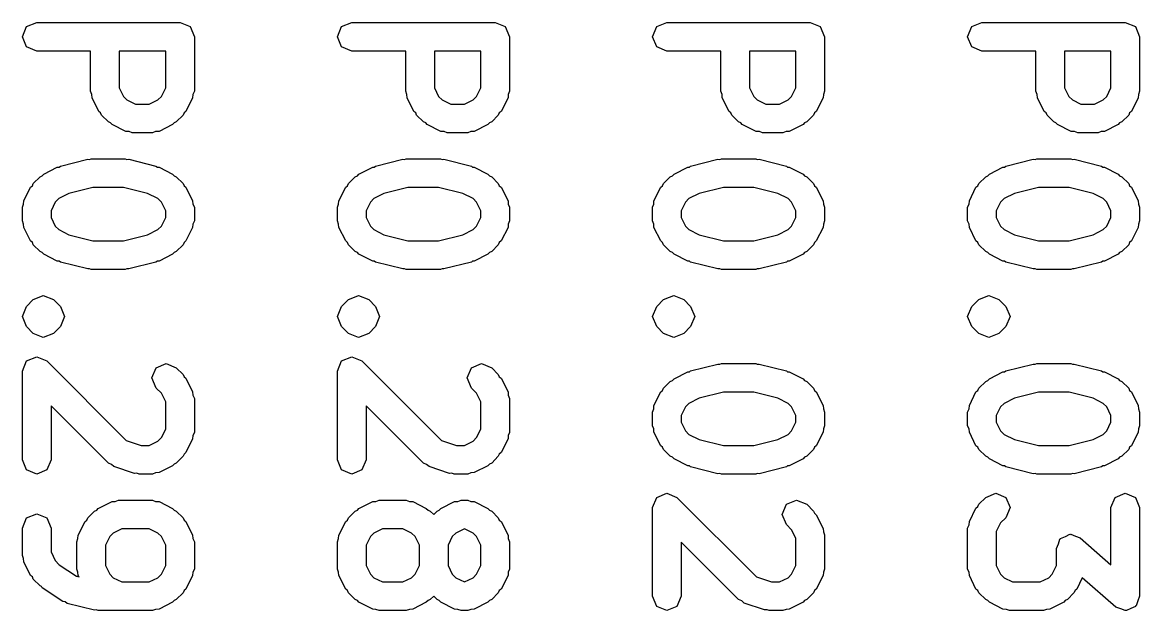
# Model space of a CAD drawing. Extents: x 120 to 170.1, y -126.3 to -91.1.
# Drawn here: x 160.693 to 164.59, y -93.249 to -91.197 of the extents above; entities that cross this region are included whole.
import ezdxf

# ---------------------------------------------------------------- set-up
doc = ezdxf.new("R2010")
doc.units = 0
doc.layers.add('BLACK', color=7, linetype='CONTINUOUS')

msp = doc.modelspace()

# ---------------------------------------------------------------- linework, layer by layer
at = {"layer": 'BLACK', "linetype": 'CONTINUOUS'}
for p, q in [((160.693, -91.2471), (160.707, -91.2117)), ((160.707, -91.2117), (160.743, -91.1971)), ((160.743, -91.1971), (161.243, -91.1971)), ((161.243, -91.1971), (161.278, -91.2117)), ((161.278, -91.2117), (161.293, -91.2471)), ((161.792, -91.2471), (161.806, -91.2117)), ((161.806, -91.2117), (161.842, -91.1971)), ((161.842, -91.1971), (162.342, -91.1971)), ((162.342, -91.1971), (162.377, -91.2117)), ((162.377, -91.2117), (162.392, -91.2471)), ((162.891, -91.2471), (162.906, -91.2117)), ((162.906, -91.2117), (162.941, -91.1971)), ((162.941, -91.1971), (163.441, -91.1971)), ((163.441, -91.1971), (163.476, -91.2117)), ((163.476, -91.2117), (163.491, -91.2471)), ((163.99, -91.2471), (164.005, -91.2117)), ((164.005, -91.2117), (164.04, -91.1971)), ((164.04, -91.1971), (164.54, -91.1971)), ((164.54, -91.1971), (164.576, -91.2117)), ((164.576, -91.2117), (164.59, -91.2471)), ((160.707, -91.2824), (160.693, -91.2471)), ((161.293, -91.2471), (161.293, -91.4376)), ((161.806, -91.2824), (161.792, -91.2471)), ((162.392, -91.2471), (162.392, -91.4376)), ((162.906, -91.2824), (162.891, -91.2471)), ((163.491, -91.2471), (163.491, -91.4376)), ((164.005, -91.2824), (163.99, -91.2471)), ((164.59, -91.2471), (164.59, -91.4376)), ((160.743, -91.2971), (160.707, -91.2824)), ((160.931, -91.2971), (160.743, -91.2971)), ((160.931, -91.4376), (160.931, -91.2971)), ((161.193, -91.2971), (161.031, -91.2971)), ((161.031, -91.2971), (161.031, -91.4258)), ((161.193, -91.4258), (161.193, -91.2971)), ((161.842, -91.2971), (161.806, -91.2824)), ((162.03, -91.2971), (161.842, -91.2971)), ((162.03, -91.4376), (162.03, -91.2971)), ((162.292, -91.2971), (162.13, -91.2971)), ((162.13, -91.2971), (162.13, -91.4258)), ((162.292, -91.4258), (162.292, -91.2971)), ((162.941, -91.2971), (162.906, -91.2824)), ((163.129, -91.2971), (162.941, -91.2971)), ((163.129, -91.4376), (163.129, -91.2971)), ((163.391, -91.2971), (163.229, -91.2971)), ((163.229, -91.2971), (163.229, -91.4258)), ((163.391, -91.4258), (163.391, -91.2971)), ((164.04, -91.2971), (164.005, -91.2824)), ((164.228, -91.2971), (164.04, -91.2971)), ((164.228, -91.4376), (164.228, -91.2971)), ((164.49, -91.2971), (164.328, -91.2971)), ((164.328, -91.2971), (164.328, -91.4258)), ((164.49, -91.4258), (164.49, -91.2971)), ((160.935, -91.4483), (160.931, -91.4376)), ((160.936, -91.4599), (160.935, -91.4483)), ((160.96, -91.5076), (160.936, -91.4599)), ((161.031, -91.4258), (161.046, -91.4556)), ((161.046, -91.4556), (161.058, -91.4679)), ((161.165, -91.4679), (161.178, -91.4556)), ((161.178, -91.4556), (161.193, -91.4258)), ((161.287, -91.4599), (161.263, -91.5076)), ((161.288, -91.4483), (161.287, -91.4599)), ((161.293, -91.4376), (161.288, -91.4483)), ((162.034, -91.4483), (162.03, -91.4376)), ((162.035, -91.4599), (162.034, -91.4483)), ((162.059, -91.5076), (162.035, -91.4599)), ((162.13, -91.4258), (162.145, -91.4556)), ((162.145, -91.4556), (162.157, -91.4679)), ((162.265, -91.4679), (162.277, -91.4556)), ((162.277, -91.4556), (162.292, -91.4258)), ((162.387, -91.4599), (162.363, -91.5076)), ((162.392, -91.4376), (162.387, -91.4483)), ((162.387, -91.4483), (162.387, -91.4599)), ((163.134, -91.4483), (163.129, -91.4376)), ((163.134, -91.4599), (163.134, -91.4483)), ((163.158, -91.5076), (163.134, -91.4599)), ((163.229, -91.4258), (163.244, -91.4556)), ((163.244, -91.4556), (163.256, -91.4679)), ((163.364, -91.4679), (163.376, -91.4556)), ((163.376, -91.4556), (163.391, -91.4258)), ((163.486, -91.4599), (163.462, -91.5076)), ((163.487, -91.4483), (163.486, -91.4599)), ((163.491, -91.4376), (163.487, -91.4483)), ((164.233, -91.4483), (164.228, -91.4376)), ((164.234, -91.4599), (164.233, -91.4483)), ((164.257, -91.5076), (164.234, -91.4599)), ((164.328, -91.4258), (164.343, -91.4556)), ((164.343, -91.4556), (164.356, -91.4679)), ((164.463, -91.4679), (164.475, -91.4556)), ((164.475, -91.4556), (164.49, -91.4258)), ((164.585, -91.4599), (164.561, -91.5076)), ((164.586, -91.4483), (164.585, -91.4599)), ((164.59, -91.4376), (164.586, -91.4483)), ((161.058, -91.4679), (161.088, -91.4828)), ((161.088, -91.4828), (161.135, -91.4828)), ((161.135, -91.4828), (161.165, -91.4679)), ((162.157, -91.4679), (162.187, -91.4828)), ((162.187, -91.4828), (162.235, -91.4828)), ((162.235, -91.4828), (162.265, -91.4679)), ((163.256, -91.4679), (163.286, -91.4828)), ((163.286, -91.4828), (163.334, -91.4828)), ((163.334, -91.4828), (163.364, -91.4679)), ((164.356, -91.4679), (164.385, -91.4828)), ((164.385, -91.4828), (164.433, -91.4828)), ((164.433, -91.4828), (164.463, -91.4679)), ((160.966, -91.5129), (160.96, -91.5076)), ((160.969, -91.5205), (160.966, -91.5129)), ((160.993, -91.5444), (160.969, -91.5205)), ((161.254, -91.5205), (161.23, -91.5444)), ((161.257, -91.5129), (161.254, -91.5205)), ((161.263, -91.5076), (161.257, -91.5129)), ((162.065, -91.5129), (162.059, -91.5076)), ((162.068, -91.5205), (162.065, -91.5129)), ((162.092, -91.5444), (162.068, -91.5205)), ((162.353, -91.5205), (162.33, -91.5444)), ((162.356, -91.5129), (162.353, -91.5205)), ((162.363, -91.5076), (162.356, -91.5129)), ((163.164, -91.5129), (163.158, -91.5076)), ((163.168, -91.5205), (163.164, -91.5129)), ((163.191, -91.5444), (163.168, -91.5205)), ((163.453, -91.5205), (163.429, -91.5444)), ((163.456, -91.5129), (163.453, -91.5205)), ((163.462, -91.5076), (163.456, -91.5129)), ((164.264, -91.5129), (164.257, -91.5076)), ((164.267, -91.5205), (164.264, -91.5129)), ((164.291, -91.5444), (164.267, -91.5205)), ((164.552, -91.5205), (164.528, -91.5444)), ((164.555, -91.5129), (164.552, -91.5205)), ((164.561, -91.5076), (164.555, -91.5129)), ((161, -91.5475), (160.993, -91.5444)), ((161.006, -91.5537), (161, -91.5475)), ((161.054, -91.5775), (161.006, -91.5537)), ((161.065, -91.5784), (161.054, -91.5775)), ((161.076, -91.5828), (161.065, -91.5784)), ((161.158, -91.5784), (161.147, -91.5828)), ((161.17, -91.5775), (161.158, -91.5784)), ((161.217, -91.5537), (161.17, -91.5775)), ((161.223, -91.5475), (161.217, -91.5537)), ((161.23, -91.5444), (161.223, -91.5475)), ((162.1, -91.5475), (162.092, -91.5444)), ((162.105, -91.5537), (162.1, -91.5475)), ((162.153, -91.5775), (162.105, -91.5537)), ((162.164, -91.5784), (162.153, -91.5775)), ((162.175, -91.5828), (162.164, -91.5784)), ((162.257, -91.5784), (162.247, -91.5828)), ((162.269, -91.5775), (162.257, -91.5784)), ((162.317, -91.5537), (162.269, -91.5775)), ((162.322, -91.5475), (162.317, -91.5537)), ((162.33, -91.5444), (162.322, -91.5475)), ((163.199, -91.5475), (163.191, -91.5444)), ((163.204, -91.5537), (163.199, -91.5475)), ((163.252, -91.5775), (163.204, -91.5537)), ((163.264, -91.5784), (163.252, -91.5775)), ((163.274, -91.5828), (163.264, -91.5784)), ((163.357, -91.5784), (163.346, -91.5828)), ((163.368, -91.5775), (163.357, -91.5784)), ((163.416, -91.5537), (163.368, -91.5775)), ((163.421, -91.5475), (163.416, -91.5537)), ((163.429, -91.5444), (163.421, -91.5475)), ((164.298, -91.5475), (164.291, -91.5444)), ((164.304, -91.5537), (164.298, -91.5475)), ((164.351, -91.5775), (164.304, -91.5537)), ((164.363, -91.5784), (164.351, -91.5775)), ((164.374, -91.5828), (164.363, -91.5784)), ((164.456, -91.5784), (164.445, -91.5828)), ((164.467, -91.5775), (164.456, -91.5784)), ((164.515, -91.5537), (164.467, -91.5775)), ((164.52, -91.5475), (164.515, -91.5537)), ((164.528, -91.5444), (164.52, -91.5475)), ((161.147, -91.5828), (161.076, -91.5828)), ((162.247, -91.5828), (162.175, -91.5828)), ((163.346, -91.5828), (163.274, -91.5828)), ((164.445, -91.5828), (164.374, -91.5828)), ((160.826, -91.6986), (160.921, -91.6748)), ((160.921, -91.6748), (160.927, -91.6757)), ((160.927, -91.6757), (160.933, -91.6733)), ((160.933, -91.6733), (161.052, -91.6733)), ((161.052, -91.6733), (161.058, -91.6757)), ((161.058, -91.6757), (161.064, -91.6748)), ((161.064, -91.6748), (161.159, -91.6986)), ((161.925, -91.6986), (162.02, -91.6748)), ((162.02, -91.6748), (162.026, -91.6757)), ((162.026, -91.6757), (162.032, -91.6733)), ((162.032, -91.6733), (162.151, -91.6733)), ((162.151, -91.6733), (162.157, -91.6757)), ((162.157, -91.6757), (162.163, -91.6748)), ((162.163, -91.6748), (162.259, -91.6986)), ((163.024, -91.6986), (163.119, -91.6748)), ((163.119, -91.6748), (163.126, -91.6757)), ((163.126, -91.6757), (163.132, -91.6733)), ((163.132, -91.6733), (163.251, -91.6733)), ((163.251, -91.6733), (163.256, -91.6757)), ((163.256, -91.6757), (163.263, -91.6748)), ((163.263, -91.6748), (163.358, -91.6986)), ((164.123, -91.6986), (164.219, -91.6748)), ((164.219, -91.6748), (164.225, -91.6757)), ((164.225, -91.6757), (164.231, -91.6733)), ((164.231, -91.6733), (164.35, -91.6733)), ((164.35, -91.6733), (164.356, -91.6757)), ((164.356, -91.6757), (164.362, -91.6748)), ((164.362, -91.6748), (164.457, -91.6986)), ((160.755, -91.7355), (160.762, -91.7324)), ((160.762, -91.7324), (160.768, -91.7262)), ((160.768, -91.7262), (160.815, -91.7024)), ((160.815, -91.7024), (160.821, -91.702)), ((160.821, -91.702), (160.826, -91.6986)), ((161.159, -91.6986), (161.164, -91.702)), ((161.164, -91.702), (161.17, -91.7024)), ((161.17, -91.7024), (161.217, -91.7262)), ((161.217, -91.7262), (161.223, -91.7324)), ((161.223, -91.7324), (161.23, -91.7355)), ((161.854, -91.7355), (161.862, -91.7324)), ((161.862, -91.7324), (161.867, -91.7262)), ((161.867, -91.7262), (161.915, -91.7024)), ((161.915, -91.7024), (161.92, -91.702)), ((161.92, -91.702), (161.925, -91.6986)), ((162.259, -91.6986), (162.263, -91.702)), ((162.263, -91.702), (162.269, -91.7024)), ((162.269, -91.7024), (162.317, -91.7262)), ((162.317, -91.7262), (162.322, -91.7324)), ((162.322, -91.7324), (162.33, -91.7355)), ((162.953, -91.7355), (162.961, -91.7324)), ((162.961, -91.7324), (162.966, -91.7262)), ((162.966, -91.7262), (163.014, -91.7024)), ((163.014, -91.7024), (163.02, -91.702)), ((163.02, -91.702), (163.024, -91.6986)), ((163.358, -91.6986), (163.362, -91.702)), ((163.362, -91.702), (163.368, -91.7024)), ((163.368, -91.7024), (163.416, -91.7262)), ((163.416, -91.7262), (163.421, -91.7324)), ((163.421, -91.7324), (163.429, -91.7355)), ((164.053, -91.7355), (164.06, -91.7324)), ((164.06, -91.7324), (164.066, -91.7262)), ((164.066, -91.7262), (164.113, -91.7024)), ((164.113, -91.7024), (164.119, -91.702)), ((164.119, -91.702), (164.123, -91.6986)), ((164.457, -91.6986), (164.462, -91.702)), ((164.462, -91.702), (164.467, -91.7024)), ((164.467, -91.7024), (164.515, -91.7262)), ((164.515, -91.7262), (164.52, -91.7324)), ((164.52, -91.7324), (164.528, -91.7355)), ((160.698, -91.82), (160.722, -91.7724)), ((160.722, -91.7724), (160.728, -91.767)), ((160.728, -91.767), (160.731, -91.7594)), ((160.731, -91.7594), (160.755, -91.7355)), ((160.939, -91.7733), (160.855, -91.7943)), ((161.046, -91.7733), (160.939, -91.7733)), ((161.13, -91.7943), (161.046, -91.7733)), ((161.23, -91.7355), (161.254, -91.7594)), ((161.254, -91.7594), (161.257, -91.767)), ((161.257, -91.767), (161.263, -91.7724)), ((161.263, -91.7724), (161.287, -91.82)), ((161.797, -91.82), (161.821, -91.7724)), ((161.821, -91.7724), (161.827, -91.767)), ((161.827, -91.767), (161.83, -91.7594)), ((161.83, -91.7594), (161.854, -91.7355)), ((162.038, -91.7733), (161.954, -91.7943)), ((162.145, -91.7733), (162.038, -91.7733)), ((162.229, -91.7943), (162.145, -91.7733)), ((162.33, -91.7355), (162.353, -91.7594)), ((162.353, -91.7594), (162.356, -91.767)), ((162.356, -91.767), (162.363, -91.7724)), ((162.363, -91.7724), (162.387, -91.82)), ((162.896, -91.82), (162.92, -91.7724)), ((162.92, -91.7724), (162.926, -91.767)), ((162.926, -91.767), (162.929, -91.7594)), ((162.929, -91.7594), (162.953, -91.7355)), ((163.138, -91.7733), (163.054, -91.7943)), ((163.244, -91.7733), (163.138, -91.7733)), ((163.328, -91.7943), (163.244, -91.7733)), ((163.429, -91.7355), (163.453, -91.7594)), ((163.453, -91.7594), (163.456, -91.767)), ((163.456, -91.767), (163.462, -91.7724)), ((163.462, -91.7724), (163.486, -91.82)), ((163.996, -91.82), (164.019, -91.7724)), ((164.019, -91.7724), (164.026, -91.767)), ((164.026, -91.767), (164.029, -91.7594)), ((164.029, -91.7594), (164.053, -91.7355)), ((164.237, -91.7733), (164.153, -91.7943)), ((164.344, -91.7733), (164.237, -91.7733)), ((164.428, -91.7943), (164.344, -91.7733)), ((164.528, -91.7355), (164.552, -91.7594)), ((164.552, -91.7594), (164.555, -91.767)), ((164.555, -91.767), (164.561, -91.7724)), ((164.561, -91.7724), (164.585, -91.82)), ((160.82, -91.812), (160.807, -91.8243)), ((160.855, -91.7943), (160.82, -91.812)), ((161.165, -91.812), (161.13, -91.7943)), ((161.178, -91.8243), (161.165, -91.812)), ((161.919, -91.812), (161.907, -91.8243)), ((161.954, -91.7943), (161.919, -91.812)), ((162.265, -91.812), (162.229, -91.7943)), ((162.277, -91.8243), (162.265, -91.812)), ((163.018, -91.812), (163.006, -91.8243)), ((163.054, -91.7943), (163.018, -91.812)), ((163.364, -91.812), (163.328, -91.7943)), ((163.376, -91.8243), (163.364, -91.812)), ((164.118, -91.812), (164.105, -91.8243)), ((164.153, -91.7943), (164.118, -91.812)), ((164.463, -91.812), (164.428, -91.7943)), ((164.475, -91.8243), (164.463, -91.812)), ((160.693, -91.8423), (160.697, -91.8316)), ((160.693, -91.89), (160.693, -91.8423)), ((160.697, -91.8316), (160.698, -91.82)), ((160.807, -91.8243), (160.793, -91.8541)), ((161.193, -91.8541), (161.178, -91.8243)), ((161.287, -91.82), (161.288, -91.8316)), ((161.288, -91.8316), (161.293, -91.8423)), ((161.293, -91.8423), (161.293, -91.89)), ((161.792, -91.8423), (161.796, -91.8316)), ((161.792, -91.89), (161.792, -91.8423)), ((161.796, -91.8316), (161.797, -91.82)), ((161.907, -91.8243), (161.892, -91.8541)), ((162.292, -91.8541), (162.277, -91.8243)), ((162.387, -91.82), (162.387, -91.8316)), ((162.387, -91.8316), (162.392, -91.8423)), ((162.392, -91.8423), (162.392, -91.89)), ((162.891, -91.8423), (162.895, -91.8316)), ((162.891, -91.89), (162.891, -91.8423)), ((162.895, -91.8316), (162.896, -91.82)), ((163.006, -91.8243), (162.991, -91.8541)), ((163.391, -91.8541), (163.376, -91.8243)), ((163.486, -91.82), (163.487, -91.8316)), ((163.487, -91.8316), (163.491, -91.8423)), ((163.491, -91.8423), (163.491, -91.89)), ((163.99, -91.8423), (163.995, -91.8316)), ((163.99, -91.89), (163.99, -91.8423)), ((163.995, -91.8316), (163.996, -91.82)), ((164.105, -91.8243), (164.09, -91.8541)), ((164.49, -91.8541), (164.475, -91.8243)), ((164.585, -91.82), (164.586, -91.8316)), ((164.586, -91.8316), (164.59, -91.8423)), ((164.59, -91.8423), (164.59, -91.89)), ((160.697, -91.9007), (160.693, -91.89)), ((160.793, -91.8541), (160.793, -91.8781)), ((160.793, -91.8781), (160.807, -91.908)), ((161.178, -91.908), (161.193, -91.8781)), ((161.193, -91.8781), (161.193, -91.8541)), ((161.293, -91.89), (161.288, -91.9007)), ((161.796, -91.9007), (161.792, -91.89)), ((161.892, -91.8541), (161.892, -91.8781)), ((161.892, -91.8781), (161.907, -91.908)), ((162.277, -91.908), (162.292, -91.8781)), ((162.292, -91.8781), (162.292, -91.8541)), ((162.392, -91.89), (162.387, -91.9007)), ((162.895, -91.9007), (162.891, -91.89)), ((162.991, -91.8541), (162.991, -91.8781)), ((162.991, -91.8781), (163.006, -91.908)), ((163.376, -91.908), (163.391, -91.8781)), ((163.391, -91.8781), (163.391, -91.8541)), ((163.491, -91.89), (163.487, -91.9007)), ((163.995, -91.9007), (163.99, -91.89)), ((164.09, -91.8541), (164.09, -91.8781)), ((164.09, -91.8781), (164.105, -91.908)), ((164.475, -91.908), (164.49, -91.8781)), ((164.49, -91.8781), (164.49, -91.8541)), ((164.59, -91.89), (164.586, -91.9007)), ((160.698, -91.9123), (160.697, -91.9007)), ((160.722, -91.9599), (160.698, -91.9123)), ((160.807, -91.908), (160.82, -91.9203)), ((160.82, -91.9203), (160.855, -91.938)), ((161.13, -91.938), (161.165, -91.9203)), ((161.165, -91.9203), (161.178, -91.908)), ((161.287, -91.9123), (161.263, -91.9599)), ((161.288, -91.9007), (161.287, -91.9123)), ((161.797, -91.9123), (161.796, -91.9007)), ((161.821, -91.9599), (161.797, -91.9123)), ((161.907, -91.908), (161.919, -91.9203)), ((161.919, -91.9203), (161.954, -91.938)), ((162.229, -91.938), (162.265, -91.9203)), ((162.265, -91.9203), (162.277, -91.908)), ((162.387, -91.9123), (162.363, -91.9599)), ((162.387, -91.9007), (162.387, -91.9123)), ((162.896, -91.9123), (162.895, -91.9007)), ((162.92, -91.9599), (162.896, -91.9123)), ((163.006, -91.908), (163.018, -91.9203)), ((163.018, -91.9203), (163.054, -91.938)), ((163.328, -91.938), (163.364, -91.9203)), ((163.364, -91.9203), (163.376, -91.908)), ((163.486, -91.9123), (163.462, -91.9599)), ((163.487, -91.9007), (163.486, -91.9123)), ((163.996, -91.9123), (163.995, -91.9007)), ((164.019, -91.9599), (163.996, -91.9123)), ((164.105, -91.908), (164.118, -91.9203)), ((164.118, -91.9203), (164.153, -91.938)), ((164.428, -91.938), (164.463, -91.9203)), ((164.463, -91.9203), (164.475, -91.908)), ((164.585, -91.9123), (164.561, -91.9599)), ((164.586, -91.9007), (164.585, -91.9123)), ((160.728, -91.9653), (160.722, -91.9599)), ((160.731, -91.9729), (160.728, -91.9653)), ((160.855, -91.938), (160.939, -91.959)), ((160.939, -91.959), (161.046, -91.959)), ((161.046, -91.959), (161.13, -91.938)), ((161.257, -91.9653), (161.254, -91.9729)), ((161.263, -91.9599), (161.257, -91.9653)), ((161.827, -91.9653), (161.821, -91.9599)), ((161.83, -91.9729), (161.827, -91.9653)), ((161.954, -91.938), (162.038, -91.959)), ((162.038, -91.959), (162.145, -91.959)), ((162.145, -91.959), (162.229, -91.938)), ((162.356, -91.9653), (162.353, -91.9729)), ((162.363, -91.9599), (162.356, -91.9653)), ((162.926, -91.9653), (162.92, -91.9599)), ((162.929, -91.9729), (162.926, -91.9653)), ((163.054, -91.938), (163.138, -91.959)), ((163.138, -91.959), (163.244, -91.959)), ((163.244, -91.959), (163.328, -91.938)), ((163.456, -91.9653), (163.453, -91.9729)), ((163.462, -91.9599), (163.456, -91.9653)), ((164.026, -91.9653), (164.019, -91.9599)), ((164.029, -91.9729), (164.026, -91.9653)), ((164.153, -91.938), (164.237, -91.959)), ((164.237, -91.959), (164.344, -91.959)), ((164.344, -91.959), (164.428, -91.938)), ((164.555, -91.9653), (164.552, -91.9729)), ((164.561, -91.9599), (164.555, -91.9653)), ((160.755, -91.9967), (160.731, -91.9729)), ((160.762, -91.9999), (160.755, -91.9967)), ((160.768, -92.0061), (160.762, -91.9999)), ((160.815, -92.0299), (160.768, -92.0061)), ((161.217, -92.0061), (161.17, -92.0299)), ((161.223, -91.9999), (161.217, -92.0061)), ((161.23, -91.9967), (161.223, -91.9999)), ((161.254, -91.9729), (161.23, -91.9967)), ((161.854, -91.9967), (161.83, -91.9729)), ((161.862, -91.9999), (161.854, -91.9967)), ((161.867, -92.0061), (161.862, -91.9999)), ((161.915, -92.0299), (161.867, -92.0061)), ((162.317, -92.0061), (162.269, -92.0299)), ((162.322, -91.9999), (162.317, -92.0061)), ((162.33, -91.9967), (162.322, -91.9999)), ((162.353, -91.9729), (162.33, -91.9967)), ((162.953, -91.9967), (162.929, -91.9729)), ((162.961, -91.9999), (162.953, -91.9967)), ((162.966, -92.0061), (162.961, -91.9999)), ((163.014, -92.0299), (162.966, -92.0061)), ((163.416, -92.0061), (163.368, -92.0299)), ((163.421, -91.9999), (163.416, -92.0061)), ((163.429, -91.9967), (163.421, -91.9999)), ((163.453, -91.9729), (163.429, -91.9967)), ((164.053, -91.9967), (164.029, -91.9729)), ((164.06, -91.9999), (164.053, -91.9967)), ((164.066, -92.0061), (164.06, -91.9999)), ((164.113, -92.0299), (164.066, -92.0061)), ((164.515, -92.0061), (164.467, -92.0299)), ((164.52, -91.9999), (164.515, -92.0061)), ((164.528, -91.9967), (164.52, -91.9999)), ((164.552, -91.9729), (164.528, -91.9967)), ((160.821, -92.0303), (160.815, -92.0299)), ((160.826, -92.0337), (160.821, -92.0303)), ((160.921, -92.0575), (160.826, -92.0337)), ((161.159, -92.0337), (161.064, -92.0575)), ((161.164, -92.0303), (161.159, -92.0337)), ((161.17, -92.0299), (161.164, -92.0303)), ((161.92, -92.0303), (161.915, -92.0299)), ((161.925, -92.0337), (161.92, -92.0303)), ((162.02, -92.0575), (161.925, -92.0337)), ((162.259, -92.0337), (162.163, -92.0575)), ((162.263, -92.0303), (162.259, -92.0337)), ((162.269, -92.0299), (162.263, -92.0303)), ((163.02, -92.0303), (163.014, -92.0299)), ((163.024, -92.0337), (163.02, -92.0303)), ((163.119, -92.0575), (163.024, -92.0337)), ((163.358, -92.0337), (163.263, -92.0575)), ((163.362, -92.0303), (163.358, -92.0337)), ((163.368, -92.0299), (163.362, -92.0303)), ((164.119, -92.0303), (164.113, -92.0299)), ((164.123, -92.0337), (164.119, -92.0303)), ((164.219, -92.0575), (164.123, -92.0337)), ((164.457, -92.0337), (164.362, -92.0575)), ((164.462, -92.0303), (164.457, -92.0337)), ((164.467, -92.0299), (164.462, -92.0303)), ((160.927, -92.0566), (160.921, -92.0575)), ((160.933, -92.059), (160.927, -92.0566)), ((161.052, -92.059), (160.933, -92.059)), ((161.058, -92.0566), (161.052, -92.059)), ((161.064, -92.0575), (161.058, -92.0566)), ((162.026, -92.0566), (162.02, -92.0575)), ((162.032, -92.059), (162.026, -92.0566)), ((162.151, -92.059), (162.032, -92.059)), ((162.157, -92.0566), (162.151, -92.059)), ((162.163, -92.0575), (162.157, -92.0566)), ((163.126, -92.0566), (163.119, -92.0575)), ((163.132, -92.059), (163.126, -92.0566)), ((163.251, -92.059), (163.132, -92.059)), ((163.256, -92.0566), (163.251, -92.059)), ((163.263, -92.0575), (163.256, -92.0566)), ((164.225, -92.0566), (164.219, -92.0575)), ((164.231, -92.059), (164.225, -92.0566)), ((164.35, -92.059), (164.231, -92.059)), ((164.356, -92.0566), (164.35, -92.059)), ((164.362, -92.0575), (164.356, -92.0566)), ((160.731, -92.1641), (160.752, -92.1555)), ((160.752, -92.1555), (160.766, -92.1495)), ((160.766, -92.1495), (160.766, -92.1495)), ((160.766, -92.1495), (160.802, -92.1641)), ((161.83, -92.1641), (161.851, -92.1555)), ((161.851, -92.1555), (161.866, -92.1495)), ((161.866, -92.1495), (161.866, -92.1495)), ((161.866, -92.1495), (161.901, -92.1641)), ((162.929, -92.1641), (162.95, -92.1555)), ((162.95, -92.1555), (162.965, -92.1495)), ((162.965, -92.1495), (162.965, -92.1495)), ((162.965, -92.1495), (163, -92.1641)), ((164.029, -92.1641), (164.049, -92.1555)), ((164.049, -92.1555), (164.064, -92.1495)), ((164.064, -92.1495), (164.064, -92.1495)), ((164.064, -92.1495), (164.099, -92.1641)), ((160.693, -92.2233), (160.707, -92.1879)), ((160.707, -92.1879), (160.731, -92.1641)), ((160.802, -92.1641), (160.802, -92.1641)), ((160.802, -92.1641), (160.826, -92.1879)), ((160.826, -92.1879), (160.826, -92.1879)), ((160.826, -92.1879), (160.84, -92.2233)), ((161.792, -92.2233), (161.806, -92.1879)), ((161.806, -92.1879), (161.83, -92.1641)), ((161.901, -92.1641), (161.901, -92.1641)), ((161.901, -92.1641), (161.925, -92.1879)), ((161.925, -92.1879), (161.925, -92.1879)), ((161.925, -92.1879), (161.939, -92.2233)), ((162.891, -92.2233), (162.906, -92.1879)), ((162.906, -92.1879), (162.929, -92.1641)), ((163, -92.1641), (163, -92.1641)), ((163, -92.1641), (163.024, -92.1879)), ((163.024, -92.1879), (163.024, -92.1879)), ((163.024, -92.1879), (163.039, -92.2233)), ((163.99, -92.2233), (164.005, -92.1879)), ((164.005, -92.1879), (164.029, -92.1641)), ((164.099, -92.1641), (164.099, -92.1641)), ((164.099, -92.1641), (164.123, -92.1879)), ((164.123, -92.1879), (164.123, -92.1879)), ((164.123, -92.1879), (164.138, -92.2233)), ((160.707, -92.2586), (160.693, -92.2233)), ((160.84, -92.2233), (160.826, -92.2586)), ((161.806, -92.2586), (161.792, -92.2233)), ((161.939, -92.2233), (161.925, -92.2586)), ((162.906, -92.2586), (162.891, -92.2233)), ((163.039, -92.2233), (163.024, -92.2586)), ((164.005, -92.2586), (163.99, -92.2233)), ((164.138, -92.2233), (164.123, -92.2586)), ((160.731, -92.2824), (160.707, -92.2586)), ((160.707, -92.2586), (160.707, -92.2586)), ((160.826, -92.2586), (160.802, -92.2824)), ((161.83, -92.2824), (161.806, -92.2586)), ((161.806, -92.2586), (161.806, -92.2586)), ((161.925, -92.2586), (161.901, -92.2824)), ((162.929, -92.2824), (162.906, -92.2586)), ((162.906, -92.2586), (162.906, -92.2586)), ((163.024, -92.2586), (163, -92.2824)), ((164.029, -92.2824), (164.005, -92.2586)), ((164.005, -92.2586), (164.005, -92.2586)), ((164.123, -92.2586), (164.099, -92.2824)), ((160.731, -92.2825), (160.731, -92.2824)), ((160.766, -92.2971), (160.731, -92.2825)), ((160.802, -92.2824), (160.766, -92.2971)), ((161.83, -92.2825), (161.83, -92.2824)), ((161.866, -92.2971), (161.83, -92.2825)), ((161.901, -92.2824), (161.866, -92.2971)), ((162.929, -92.2825), (162.929, -92.2824)), ((162.965, -92.2971), (162.929, -92.2825)), ((163, -92.2824), (162.965, -92.2971)), ((164.029, -92.2825), (164.029, -92.2824)), ((164.064, -92.2971), (164.029, -92.2825)), ((164.099, -92.2824), (164.064, -92.2971)), ((160.693, -92.4138), (160.707, -92.3784)), ((160.707, -92.3784), (160.743, -92.3638)), ((160.743, -92.3638), (160.778, -92.3784)), ((160.778, -92.3784), (161.055, -92.6558)), ((161.16, -92.4022), (161.195, -92.3876)), ((161.195, -92.3876), (161.23, -92.4022)), ((161.792, -92.4138), (161.806, -92.3784)), ((161.806, -92.3784), (161.842, -92.3638)), ((161.842, -92.3638), (161.877, -92.3784)), ((161.877, -92.3784), (162.155, -92.6558)), ((162.259, -92.4022), (162.294, -92.3876)), ((162.294, -92.3876), (162.33, -92.4022)), ((163.024, -92.4129), (163.119, -92.3891)), ((163.119, -92.3891), (163.126, -92.39)), ((163.126, -92.39), (163.132, -92.3876)), ((163.132, -92.3876), (163.251, -92.3876)), ((163.251, -92.3876), (163.256, -92.39)), ((163.256, -92.39), (163.263, -92.3891)), ((163.263, -92.3891), (163.358, -92.4129)), ((164.123, -92.4129), (164.219, -92.3891)), ((164.219, -92.3891), (164.225, -92.39)), ((164.225, -92.39), (164.231, -92.3876)), ((164.231, -92.3876), (164.35, -92.3876)), ((164.35, -92.3876), (164.356, -92.39)), ((164.356, -92.39), (164.362, -92.3891)), ((164.362, -92.3891), (164.457, -92.4129)), ((160.693, -92.7233), (160.693, -92.4138)), ((161.145, -92.4376), (161.16, -92.4022)), ((161.23, -92.4022), (161.254, -92.426)), ((161.254, -92.426), (161.257, -92.4336)), ((161.257, -92.4336), (161.263, -92.439)), ((161.792, -92.7233), (161.792, -92.4138)), ((162.244, -92.4376), (162.259, -92.4022)), ((162.33, -92.4022), (162.353, -92.426)), ((162.353, -92.426), (162.356, -92.4336)), ((162.356, -92.4336), (162.363, -92.439)), ((162.966, -92.4405), (163.014, -92.4167)), ((163.014, -92.4167), (163.02, -92.4163)), ((163.02, -92.4163), (163.024, -92.4129)), ((163.358, -92.4129), (163.362, -92.4163)), ((163.362, -92.4163), (163.368, -92.4167)), ((163.368, -92.4167), (163.416, -92.4405)), ((164.066, -92.4405), (164.113, -92.4167)), ((164.113, -92.4167), (164.119, -92.4163)), ((164.119, -92.4163), (164.123, -92.4129)), ((164.457, -92.4129), (164.462, -92.4163)), ((164.462, -92.4163), (164.467, -92.4167)), ((164.467, -92.4167), (164.515, -92.4405)), ((161.16, -92.4729), (161.145, -92.4376)), ((161.178, -92.491), (161.16, -92.4729)), ((161.263, -92.439), (161.287, -92.4866)), ((162.259, -92.4729), (162.244, -92.4376)), ((162.277, -92.491), (162.259, -92.4729)), ((162.363, -92.439), (162.387, -92.4866)), ((162.926, -92.4812), (162.929, -92.4736)), ((162.929, -92.4736), (162.953, -92.4498)), ((162.953, -92.4498), (162.961, -92.4467)), ((162.961, -92.4467), (162.966, -92.4405)), ((163.416, -92.4405), (163.421, -92.4467)), ((163.421, -92.4467), (163.429, -92.4498)), ((163.429, -92.4498), (163.453, -92.4736)), ((163.453, -92.4736), (163.456, -92.4812)), ((164.026, -92.4812), (164.029, -92.4736)), ((164.029, -92.4736), (164.053, -92.4498)), ((164.053, -92.4498), (164.06, -92.4467)), ((164.06, -92.4467), (164.066, -92.4405)), ((164.515, -92.4405), (164.52, -92.4467)), ((164.52, -92.4467), (164.528, -92.4498)), ((164.528, -92.4498), (164.552, -92.4736)), ((164.552, -92.4736), (164.555, -92.4812)), ((161.193, -92.5208), (161.178, -92.491)), ((161.287, -92.4866), (161.288, -92.4982)), ((161.288, -92.4982), (161.293, -92.509)), ((161.293, -92.509), (161.293, -92.628)), ((162.292, -92.5208), (162.277, -92.491)), ((162.387, -92.4866), (162.387, -92.4982)), ((162.387, -92.4982), (162.392, -92.509)), ((162.392, -92.509), (162.392, -92.628)), ((162.896, -92.5343), (162.92, -92.4866)), ((162.92, -92.4866), (162.926, -92.4812)), ((163.054, -92.5086), (163.018, -92.5263)), ((163.138, -92.4876), (163.054, -92.5086)), ((163.244, -92.4876), (163.138, -92.4876)), ((163.328, -92.5086), (163.244, -92.4876)), ((163.364, -92.5263), (163.328, -92.5086)), ((163.456, -92.4812), (163.462, -92.4866)), ((163.462, -92.4866), (163.486, -92.5343)), ((163.996, -92.5343), (164.019, -92.4866)), ((164.019, -92.4866), (164.026, -92.4812)), ((164.153, -92.5086), (164.118, -92.5263)), ((164.237, -92.4876), (164.153, -92.5086)), ((164.344, -92.4876), (164.237, -92.4876)), ((164.428, -92.5086), (164.344, -92.4876)), ((164.463, -92.5263), (164.428, -92.5086)), ((164.555, -92.4812), (164.561, -92.4866)), ((164.561, -92.4866), (164.585, -92.5343)), ((160.993, -92.7348), (160.793, -92.5345)), ((160.793, -92.5345), (160.793, -92.7233)), ((161.193, -92.6162), (161.193, -92.5208)), ((162.092, -92.7348), (161.892, -92.5345)), ((161.892, -92.5345), (161.892, -92.7233)), ((162.292, -92.6162), (162.292, -92.5208)), ((162.891, -92.5566), (162.895, -92.5459)), ((162.895, -92.5459), (162.896, -92.5343)), ((163.006, -92.5386), (162.991, -92.5684)), ((163.018, -92.5263), (163.006, -92.5386)), ((163.376, -92.5386), (163.364, -92.5263)), ((163.391, -92.5684), (163.376, -92.5386)), ((163.486, -92.5343), (163.487, -92.5459)), ((163.487, -92.5459), (163.491, -92.5566)), ((163.99, -92.5566), (163.995, -92.5459)), ((163.995, -92.5459), (163.996, -92.5343)), ((164.105, -92.5386), (164.09, -92.5684)), ((164.118, -92.5263), (164.105, -92.5386)), ((164.475, -92.5386), (164.463, -92.5263)), ((164.49, -92.5684), (164.475, -92.5386)), ((164.585, -92.5343), (164.586, -92.5459)), ((164.586, -92.5459), (164.59, -92.5566)), ((162.891, -92.6042), (162.891, -92.5566)), ((162.991, -92.5684), (162.991, -92.5924)), ((162.991, -92.5924), (163.006, -92.6222)), ((163.376, -92.6222), (163.391, -92.5924)), ((163.391, -92.5924), (163.391, -92.5684)), ((163.491, -92.5566), (163.491, -92.6042)), ((163.99, -92.6042), (163.99, -92.5566)), ((164.09, -92.5684), (164.09, -92.5924)), ((164.09, -92.5924), (164.105, -92.6222)), ((164.475, -92.6222), (164.49, -92.5924)), ((164.49, -92.5924), (164.49, -92.5684)), ((164.59, -92.5566), (164.59, -92.6042)), ((161.178, -92.646), (161.193, -92.6162)), ((161.293, -92.628), (161.288, -92.6388)), ((162.277, -92.646), (162.292, -92.6162)), ((162.392, -92.628), (162.387, -92.6388)), ((162.895, -92.615), (162.891, -92.6042)), ((162.896, -92.6266), (162.895, -92.615)), ((162.92, -92.6742), (162.896, -92.6266)), ((163.006, -92.6222), (163.018, -92.6346)), ((163.364, -92.6346), (163.376, -92.6222)), ((163.486, -92.6266), (163.462, -92.6742)), ((163.487, -92.615), (163.486, -92.6266)), ((163.491, -92.6042), (163.487, -92.615)), ((163.995, -92.615), (163.99, -92.6042)), ((163.996, -92.6266), (163.995, -92.615)), ((164.019, -92.6742), (163.996, -92.6266)), ((164.105, -92.6222), (164.118, -92.6346)), ((164.463, -92.6346), (164.475, -92.6222)), ((164.585, -92.6266), (164.561, -92.6742)), ((164.586, -92.615), (164.585, -92.6266)), ((164.59, -92.6042), (164.586, -92.615)), ((161.055, -92.6558), (161.108, -92.6733)), ((161.135, -92.6733), (161.165, -92.6584)), ((161.165, -92.6584), (161.178, -92.646)), ((161.287, -92.6504), (161.263, -92.698)), ((161.288, -92.6388), (161.287, -92.6504)), ((162.155, -92.6558), (162.207, -92.6733)), ((162.235, -92.6733), (162.265, -92.6584)), ((162.265, -92.6584), (162.277, -92.646)), ((162.387, -92.6504), (162.363, -92.698)), ((162.387, -92.6388), (162.387, -92.6504)), ((163.018, -92.6346), (163.054, -92.6523)), ((163.054, -92.6523), (163.138, -92.6733)), ((163.244, -92.6733), (163.328, -92.6523)), ((163.328, -92.6523), (163.364, -92.6346)), ((164.118, -92.6346), (164.153, -92.6523)), ((164.153, -92.6523), (164.237, -92.6733)), ((164.344, -92.6733), (164.428, -92.6523)), ((164.428, -92.6523), (164.463, -92.6346)), ((161.108, -92.6733), (161.135, -92.6733)), ((161.257, -92.7034), (161.254, -92.711)), ((161.263, -92.698), (161.257, -92.7034)), ((162.207, -92.6733), (162.235, -92.6733)), ((162.356, -92.7034), (162.353, -92.711)), ((162.363, -92.698), (162.356, -92.7034)), ((162.926, -92.6796), (162.92, -92.6742)), ((162.929, -92.6872), (162.926, -92.6796)), ((162.953, -92.711), (162.929, -92.6872)), ((163.138, -92.6733), (163.244, -92.6733)), ((163.453, -92.6872), (163.429, -92.711)), ((163.456, -92.6796), (163.453, -92.6872)), ((163.462, -92.6742), (163.456, -92.6796)), ((164.026, -92.6796), (164.019, -92.6742)), ((164.029, -92.6872), (164.026, -92.6796)), ((164.053, -92.711), (164.029, -92.6872)), ((164.237, -92.6733), (164.344, -92.6733)), ((164.552, -92.6872), (164.528, -92.711)), ((164.555, -92.6796), (164.552, -92.6872)), ((164.561, -92.6742), (164.555, -92.6796)), ((160.707, -92.7586), (160.693, -92.7233)), ((160.793, -92.7233), (160.778, -92.7586)), ((161.004, -92.7393), (160.993, -92.7348)), ((161.012, -92.7469), (161.004, -92.7393)), ((161.084, -92.7707), (161.012, -92.7469)), ((161.217, -92.7442), (161.17, -92.768)), ((161.223, -92.738), (161.217, -92.7442)), ((161.23, -92.7348), (161.223, -92.738)), ((161.254, -92.711), (161.23, -92.7348)), ((161.806, -92.7586), (161.792, -92.7233)), ((161.892, -92.7233), (161.877, -92.7586)), ((162.103, -92.7393), (162.092, -92.7348)), ((162.112, -92.7469), (162.103, -92.7393)), ((162.183, -92.7707), (162.112, -92.7469)), ((162.317, -92.7442), (162.269, -92.768)), ((162.322, -92.738), (162.317, -92.7442)), ((162.33, -92.7348), (162.322, -92.738)), ((162.353, -92.711), (162.33, -92.7348)), ((162.961, -92.7142), (162.953, -92.711)), ((162.966, -92.7204), (162.961, -92.7142)), ((163.014, -92.7442), (162.966, -92.7204)), ((163.02, -92.7446), (163.014, -92.7442)), ((163.024, -92.748), (163.02, -92.7446)), ((163.119, -92.7718), (163.024, -92.748)), ((163.358, -92.748), (163.263, -92.7718)), ((163.362, -92.7446), (163.358, -92.748)), ((163.368, -92.7442), (163.362, -92.7446)), ((163.416, -92.7204), (163.368, -92.7442)), ((163.421, -92.7142), (163.416, -92.7204)), ((163.429, -92.711), (163.421, -92.7142)), ((164.06, -92.7142), (164.053, -92.711)), ((164.066, -92.7204), (164.06, -92.7142)), ((164.113, -92.7442), (164.066, -92.7204)), ((164.119, -92.7446), (164.113, -92.7442)), ((164.123, -92.748), (164.119, -92.7446)), ((164.219, -92.7718), (164.123, -92.748)), ((164.457, -92.748), (164.362, -92.7718)), ((164.462, -92.7446), (164.457, -92.748)), ((164.467, -92.7442), (164.462, -92.7446)), ((164.515, -92.7204), (164.467, -92.7442)), ((164.52, -92.7142), (164.515, -92.7204)), ((164.528, -92.711), (164.52, -92.7142)), ((160.743, -92.7733), (160.707, -92.7586)), ((160.778, -92.7586), (160.743, -92.7733)), ((161.092, -92.7701), (161.084, -92.7707)), ((161.1, -92.7733), (161.092, -92.7701)), ((161.147, -92.7733), (161.1, -92.7733)), ((161.158, -92.7688), (161.147, -92.7733)), ((161.17, -92.768), (161.158, -92.7688)), ((161.842, -92.7733), (161.806, -92.7586)), ((161.877, -92.7586), (161.842, -92.7733)), ((162.191, -92.7701), (162.183, -92.7707)), ((162.199, -92.7733), (162.191, -92.7701)), ((162.247, -92.7733), (162.199, -92.7733)), ((162.257, -92.7688), (162.247, -92.7733)), ((162.269, -92.768), (162.257, -92.7688)), ((163.126, -92.7709), (163.119, -92.7718)), ((163.132, -92.7733), (163.126, -92.7709)), ((163.251, -92.7733), (163.132, -92.7733)), ((163.256, -92.7709), (163.251, -92.7733)), ((163.263, -92.7718), (163.256, -92.7709)), ((164.225, -92.7709), (164.219, -92.7718)), ((164.231, -92.7733), (164.225, -92.7709)), ((164.35, -92.7733), (164.231, -92.7733)), ((164.356, -92.7709), (164.35, -92.7733)), ((164.362, -92.7718), (164.356, -92.7709)), ((161.017, -92.8682), (161.028, -92.8638)), ((161.028, -92.8638), (161.147, -92.8638)), ((161.147, -92.8638), (161.158, -92.8682)), ((161.926, -92.8682), (161.937, -92.8638)), ((161.937, -92.8638), (162.032, -92.8638)), ((162.032, -92.8638), (162.043, -92.8682)), ((162.212, -92.8682), (162.223, -92.8638)), ((162.223, -92.8638), (162.247, -92.8638)), ((162.247, -92.8638), (162.257, -92.8682)), ((162.891, -92.89), (162.906, -92.8546)), ((162.906, -92.8546), (162.941, -92.84)), ((162.941, -92.84), (162.976, -92.8546)), ((162.976, -92.8546), (163.254, -93.132)), ((163.358, -92.8784), (163.393, -92.8638)), ((163.393, -92.8638), (163.429, -92.8784)), ((164.029, -92.8784), (164.053, -92.8546)), ((164.053, -92.8546), (164.088, -92.84)), ((164.088, -92.84), (164.123, -92.8546)), ((164.123, -92.8546), (164.138, -92.8899)), ((164.49, -92.89), (164.505, -92.8546)), ((164.505, -92.8546), (164.54, -92.84)), ((164.54, -92.84), (164.576, -92.8546)), ((164.576, -92.8546), (164.59, -92.89)), ((160.921, -92.926), (160.945, -92.9022)), ((160.945, -92.9022), (160.953, -92.8991)), ((160.953, -92.8991), (160.958, -92.8928)), ((160.958, -92.8928), (161.006, -92.869)), ((161.006, -92.869), (161.017, -92.8682)), ((161.158, -92.8682), (161.17, -92.869)), ((161.17, -92.869), (161.217, -92.8928)), ((161.217, -92.8928), (161.223, -92.8991)), ((161.223, -92.8991), (161.23, -92.9022)), ((161.23, -92.9022), (161.254, -92.926)), ((161.83, -92.926), (161.854, -92.9022)), ((161.854, -92.9022), (161.862, -92.8991)), ((161.862, -92.8991), (161.867, -92.8928)), ((161.867, -92.8928), (161.915, -92.869)), ((161.915, -92.869), (161.926, -92.8682)), ((162.043, -92.8682), (162.055, -92.869)), ((162.055, -92.869), (162.102, -92.8928)), ((162.102, -92.8928), (162.108, -92.8991)), ((162.108, -92.8991), (162.115, -92.9022)), ((162.115, -92.9022), (162.128, -92.9145)), ((162.128, -92.9145), (162.14, -92.9022)), ((162.14, -92.9022), (162.147, -92.8991)), ((162.147, -92.8991), (162.153, -92.8928)), ((162.153, -92.8928), (162.2, -92.869)), ((162.2, -92.869), (162.212, -92.8682)), ((162.257, -92.8682), (162.269, -92.869)), ((162.269, -92.869), (162.317, -92.8928)), ((162.317, -92.8928), (162.322, -92.8991)), ((162.322, -92.8991), (162.33, -92.9022)), ((162.33, -92.9022), (162.353, -92.926)), ((162.891, -93.1995), (162.891, -92.89)), ((163.343, -92.9138), (163.358, -92.8784)), ((163.429, -92.8784), (163.453, -92.9022)), ((163.453, -92.9022), (163.456, -92.9098)), ((163.996, -92.939), (164.019, -92.8914)), ((164.019, -92.8914), (164.026, -92.886)), ((164.026, -92.886), (164.029, -92.8784)), ((164.138, -92.8899), (164.123, -92.9253)), ((164.49, -93.0893), (164.49, -92.89)), ((164.59, -92.89), (164.59, -93.1995)), ((160.693, -92.9614), (160.707, -92.926)), ((160.707, -92.926), (160.743, -92.9114)), ((160.743, -92.9114), (160.778, -92.926)), ((160.778, -92.926), (160.793, -92.9614)), ((160.888, -92.9866), (160.912, -92.939)), ((160.912, -92.939), (160.918, -92.9336)), ((160.918, -92.9336), (160.921, -92.926)), ((161.254, -92.926), (161.257, -92.9336)), ((161.257, -92.9336), (161.263, -92.939)), ((161.263, -92.939), (161.287, -92.9866)), ((161.797, -92.9866), (161.821, -92.939)), ((161.821, -92.939), (161.827, -92.9336)), ((161.827, -92.9336), (161.83, -92.926)), ((162.353, -92.926), (162.356, -92.9336)), ((162.356, -92.9336), (162.363, -92.939)), ((162.363, -92.939), (162.387, -92.9866)), ((163.358, -92.9491), (163.343, -92.9138)), ((163.456, -92.9098), (163.462, -92.9152)), ((163.462, -92.9152), (163.486, -92.9628)), ((163.995, -92.9506), (163.996, -92.939)), ((164.105, -92.9434), (164.09, -92.9732)), ((164.123, -92.9253), (164.105, -92.9434)), ((160.693, -93.0566), (160.693, -92.9614)), ((160.793, -92.9614), (160.793, -93.0448)), ((161.01, -92.9787), (160.998, -92.991)), ((161.04, -92.9638), (161.01, -92.9787)), ((161.135, -92.9638), (161.04, -92.9638)), ((161.165, -92.9787), (161.135, -92.9638)), ((161.178, -92.991), (161.165, -92.9787)), ((161.919, -92.9787), (161.907, -92.991)), ((161.949, -92.9638), (161.919, -92.9787)), ((162.02, -92.9638), (161.949, -92.9638)), ((162.05, -92.9787), (162.02, -92.9638)), ((162.063, -92.991), (162.05, -92.9787)), ((162.205, -92.9787), (162.192, -92.991)), ((162.235, -92.9638), (162.205, -92.9787)), ((162.265, -92.9787), (162.235, -92.9638)), ((162.235, -92.9638), (162.235, -92.9638)), ((162.277, -92.991), (162.265, -92.9787)), ((163.376, -92.9672), (163.358, -92.9491)), ((163.391, -92.997), (163.376, -92.9672)), ((163.486, -92.9628), (163.487, -92.9744)), ((163.487, -92.9744), (163.491, -92.9852)), ((163.99, -92.9614), (163.995, -92.9506)), ((163.99, -93.1042), (163.99, -92.9614)), ((164.09, -92.9732), (164.09, -93.0924)), ((160.883, -93.009), (160.887, -92.9982)), ((160.883, -93.1042), (160.883, -93.009)), ((160.887, -92.9982), (160.888, -92.9866)), ((160.998, -92.991), (160.983, -93.0208)), ((160.983, -93.0208), (160.983, -93.0924)), ((161.193, -93.0208), (161.178, -92.991)), ((161.193, -93.0924), (161.193, -93.0208)), ((161.287, -92.9866), (161.288, -92.9982)), ((161.288, -92.9982), (161.293, -93.009)), ((161.293, -93.009), (161.293, -93.1042)), ((161.792, -93.009), (161.796, -92.9982)), ((161.792, -93.1042), (161.792, -93.009)), ((161.796, -92.9982), (161.797, -92.9866)), ((161.907, -92.991), (161.892, -93.0208)), ((161.892, -93.0208), (161.892, -93.0924)), ((162.078, -93.0208), (162.063, -92.991)), ((162.078, -93.0924), (162.078, -93.0208)), ((162.192, -92.991), (162.178, -93.0208)), ((162.178, -93.0208), (162.178, -93.0924)), ((162.292, -93.0208), (162.277, -92.991)), ((162.292, -93.0924), (162.292, -93.0208)), ((162.387, -92.9866), (162.387, -92.9982)), ((162.387, -92.9982), (162.392, -93.009)), ((162.392, -93.009), (162.392, -93.1042)), ((163.191, -93.211), (162.991, -93.0107)), ((162.991, -93.0107), (162.991, -93.1995)), ((163.391, -93.0924), (163.391, -92.997)), ((163.491, -92.9852), (163.491, -93.1042)), ((164.3, -93.0328), (164.307, -93.0166)), ((164.307, -93.0166), (164.312, -92.9999)), ((164.312, -92.9999), (164.314, -92.9991)), ((164.314, -92.9975), (164.331, -92.9907)), ((164.314, -92.9991), (164.314, -92.9975)), ((164.331, -92.9907), (164.346, -92.9829)), ((164.346, -92.9829), (164.348, -92.9835)), ((164.348, -92.9835), (164.35, -92.9828)), ((164.35, -92.9828), (164.366, -92.9895)), ((164.366, -92.9895), (164.383, -92.9952)), ((164.383, -92.9952), (164.49, -93.0893)), ((160.697, -93.0674), (160.693, -93.0566)), ((160.793, -93.0448), (160.807, -93.0746)), ((164.3, -93.0924), (164.3, -93.0328)), ((160.698, -93.079), (160.697, -93.0674)), ((160.722, -93.1266), (160.698, -93.079)), ((160.807, -93.0746), (160.822, -93.0892)), ((160.822, -93.0892), (160.882, -93.1293)), ((160.983, -93.0924), (160.998, -93.1222)), ((161.178, -93.1222), (161.193, -93.0924)), ((161.892, -93.0924), (161.907, -93.1222)), ((162.063, -93.1222), (162.078, -93.0924)), ((162.178, -93.0924), (162.192, -93.1222)), ((162.277, -93.1222), (162.292, -93.0924)), ((163.376, -93.1222), (163.391, -93.0924)), ((164.09, -93.0924), (164.105, -93.1222)), ((164.285, -93.1222), (164.3, -93.0924)), ((160.728, -93.132), (160.722, -93.1266)), ((160.731, -93.1396), (160.728, -93.132)), ((160.882, -93.1293), (160.891, -93.1314)), ((160.887, -93.115), (160.883, -93.1042)), ((160.888, -93.1266), (160.887, -93.115)), ((160.891, -93.1314), (160.888, -93.1266)), ((160.998, -93.1222), (161.01, -93.1346)), ((161.01, -93.1346), (161.04, -93.1495)), ((161.135, -93.1495), (161.165, -93.1346)), ((161.165, -93.1346), (161.178, -93.1222)), ((161.287, -93.1266), (161.263, -93.1742)), ((161.288, -93.115), (161.287, -93.1266)), ((161.293, -93.1042), (161.288, -93.115)), ((161.796, -93.115), (161.792, -93.1042)), ((161.797, -93.1266), (161.796, -93.115)), ((161.821, -93.1742), (161.797, -93.1266)), ((161.907, -93.1222), (161.919, -93.1346)), ((161.919, -93.1346), (161.949, -93.1495)), ((162.02, -93.1495), (162.05, -93.1346)), ((162.05, -93.1346), (162.063, -93.1222)), ((162.192, -93.1222), (162.205, -93.1346)), ((162.205, -93.1346), (162.235, -93.1495)), ((162.235, -93.1495), (162.265, -93.1346)), ((162.265, -93.1346), (162.277, -93.1222)), ((162.387, -93.1266), (162.363, -93.1742)), ((162.392, -93.1042), (162.387, -93.115)), ((162.387, -93.115), (162.387, -93.1266)), ((163.254, -93.132), (163.306, -93.1495)), ((163.334, -93.1495), (163.364, -93.1346)), ((163.364, -93.1346), (163.376, -93.1222)), ((163.486, -93.1266), (163.462, -93.1742)), ((163.487, -93.115), (163.486, -93.1266)), ((163.491, -93.1042), (163.487, -93.115)), ((163.995, -93.115), (163.99, -93.1042)), ((163.996, -93.1266), (163.995, -93.115)), ((164.019, -93.1742), (163.996, -93.1266)), ((164.105, -93.1222), (164.118, -93.1346)), ((164.118, -93.1346), (164.147, -93.1495)), ((164.243, -93.1495), (164.273, -93.1346)), ((164.273, -93.1346), (164.285, -93.1222)), ((164.39, -93.1348), (164.371, -93.1742)), ((164.507, -93.2371), (164.39, -93.1348)), ((160.755, -93.1634), (160.731, -93.1396)), ((160.76, -93.1654), (160.755, -93.1634)), ((160.762, -93.1696), (160.76, -93.1654)), ((160.834, -93.2173), (160.762, -93.1696)), ((161.04, -93.1495), (161.135, -93.1495)), ((161.263, -93.1742), (161.257, -93.1796)), ((161.827, -93.1796), (161.821, -93.1742)), ((161.949, -93.1495), (162.02, -93.1495)), ((162.235, -93.1495), (162.235, -93.1495)), ((162.363, -93.1742), (162.356, -93.1796)), ((163.306, -93.1495), (163.334, -93.1495)), ((163.462, -93.1742), (163.456, -93.1796)), ((164.026, -93.1796), (164.019, -93.1742)), ((164.147, -93.1495), (164.243, -93.1495)), ((164.371, -93.1742), (164.365, -93.1796)), ((161.223, -93.2142), (161.217, -93.2204)), ((161.23, -93.211), (161.223, -93.2142)), ((161.254, -93.1872), (161.23, -93.211)), ((161.257, -93.1796), (161.254, -93.1872)), ((161.83, -93.1872), (161.827, -93.1796)), ((161.854, -93.211), (161.83, -93.1872)), ((161.862, -93.2142), (161.854, -93.211)), ((161.867, -93.2204), (161.862, -93.2142)), ((162.108, -93.2142), (162.102, -93.2204)), ((162.115, -93.211), (162.108, -93.2142)), ((162.128, -93.1988), (162.115, -93.211)), ((162.14, -93.211), (162.128, -93.1988)), ((162.147, -93.2142), (162.14, -93.211)), ((162.153, -93.2204), (162.147, -93.2142)), ((162.322, -93.2142), (162.317, -93.2204)), ((162.33, -93.211), (162.322, -93.2142)), ((162.353, -93.1872), (162.33, -93.211)), ((162.356, -93.1796), (162.353, -93.1872)), ((162.906, -93.2348), (162.891, -93.1995)), ((162.991, -93.1995), (162.976, -93.2348)), ((163.202, -93.2155), (163.191, -93.211)), ((163.211, -93.2231), (163.202, -93.2155)), ((163.421, -93.2142), (163.416, -93.2204)), ((163.429, -93.211), (163.421, -93.2142)), ((163.453, -93.1872), (163.429, -93.211)), ((163.456, -93.1796), (163.453, -93.1872)), ((164.029, -93.1872), (164.026, -93.1796)), ((164.053, -93.211), (164.029, -93.1872)), ((164.06, -93.2142), (164.053, -93.211)), ((164.066, -93.2204), (164.06, -93.2142)), ((164.33, -93.2142), (164.325, -93.2204)), ((164.338, -93.211), (164.33, -93.2142)), ((164.361, -93.1872), (164.338, -93.211)), ((164.365, -93.1796), (164.361, -93.1872)), ((164.584, -93.2157), (164.578, -93.2324)), ((164.59, -93.1995), (164.584, -93.2157)), ((160.842, -93.219), (160.834, -93.2173)), ((160.849, -93.2242), (160.842, -93.219)), ((160.945, -93.248), (160.849, -93.2242)), ((160.951, -93.247), (160.945, -93.248)), ((160.957, -93.2495), (160.951, -93.247)), ((161.147, -93.2495), (160.957, -93.2495)), ((161.158, -93.245), (161.147, -93.2495)), ((161.17, -93.2442), (161.158, -93.245)), ((161.217, -93.2204), (161.17, -93.2442)), ((161.915, -93.2442), (161.867, -93.2204)), ((161.926, -93.245), (161.915, -93.2442)), ((161.937, -93.2495), (161.926, -93.245)), ((162.032, -93.2495), (161.937, -93.2495)), ((162.043, -93.245), (162.032, -93.2495)), ((162.055, -93.2442), (162.043, -93.245)), ((162.102, -93.2204), (162.055, -93.2442)), ((162.2, -93.2442), (162.153, -93.2204)), ((162.212, -93.245), (162.2, -93.2442)), ((162.223, -93.2495), (162.212, -93.245)), ((162.247, -93.2495), (162.223, -93.2495)), ((162.257, -93.245), (162.247, -93.2495)), ((162.269, -93.2442), (162.257, -93.245)), ((162.317, -93.2204), (162.269, -93.2442)), ((162.941, -93.2495), (162.906, -93.2348)), ((162.976, -93.2348), (162.941, -93.2495)), ((163.282, -93.2469), (163.211, -93.2231)), ((163.291, -93.2463), (163.282, -93.2469)), ((163.298, -93.2495), (163.291, -93.2463)), ((163.346, -93.2495), (163.298, -93.2495)), ((163.357, -93.245), (163.346, -93.2495)), ((163.368, -93.2442), (163.357, -93.245)), ((163.416, -93.2204), (163.368, -93.2442)), ((164.113, -93.2442), (164.066, -93.2204)), ((164.125, -93.245), (164.113, -93.2442)), ((164.136, -93.2495), (164.125, -93.245)), ((164.255, -93.2495), (164.136, -93.2495)), ((164.265, -93.245), (164.255, -93.2495)), ((164.277, -93.2442), (164.265, -93.245)), ((164.325, -93.2204), (164.277, -93.2442)), ((164.524, -93.2427), (164.507, -93.2371)), ((164.54, -93.2495), (164.524, -93.2427)), ((164.542, -93.2488), (164.54, -93.2495)), ((164.544, -93.2494), (164.542, -93.2488)), ((164.559, -93.2416), (164.544, -93.2494)), ((164.576, -93.2348), (164.559, -93.2416)), ((164.578, -93.2324), (164.576, -93.2332)), ((164.576, -93.2332), (164.576, -93.2348))]:
    msp.add_line(p, q, dxfattribs=at)

doc.saveas('drawing.dxf')
